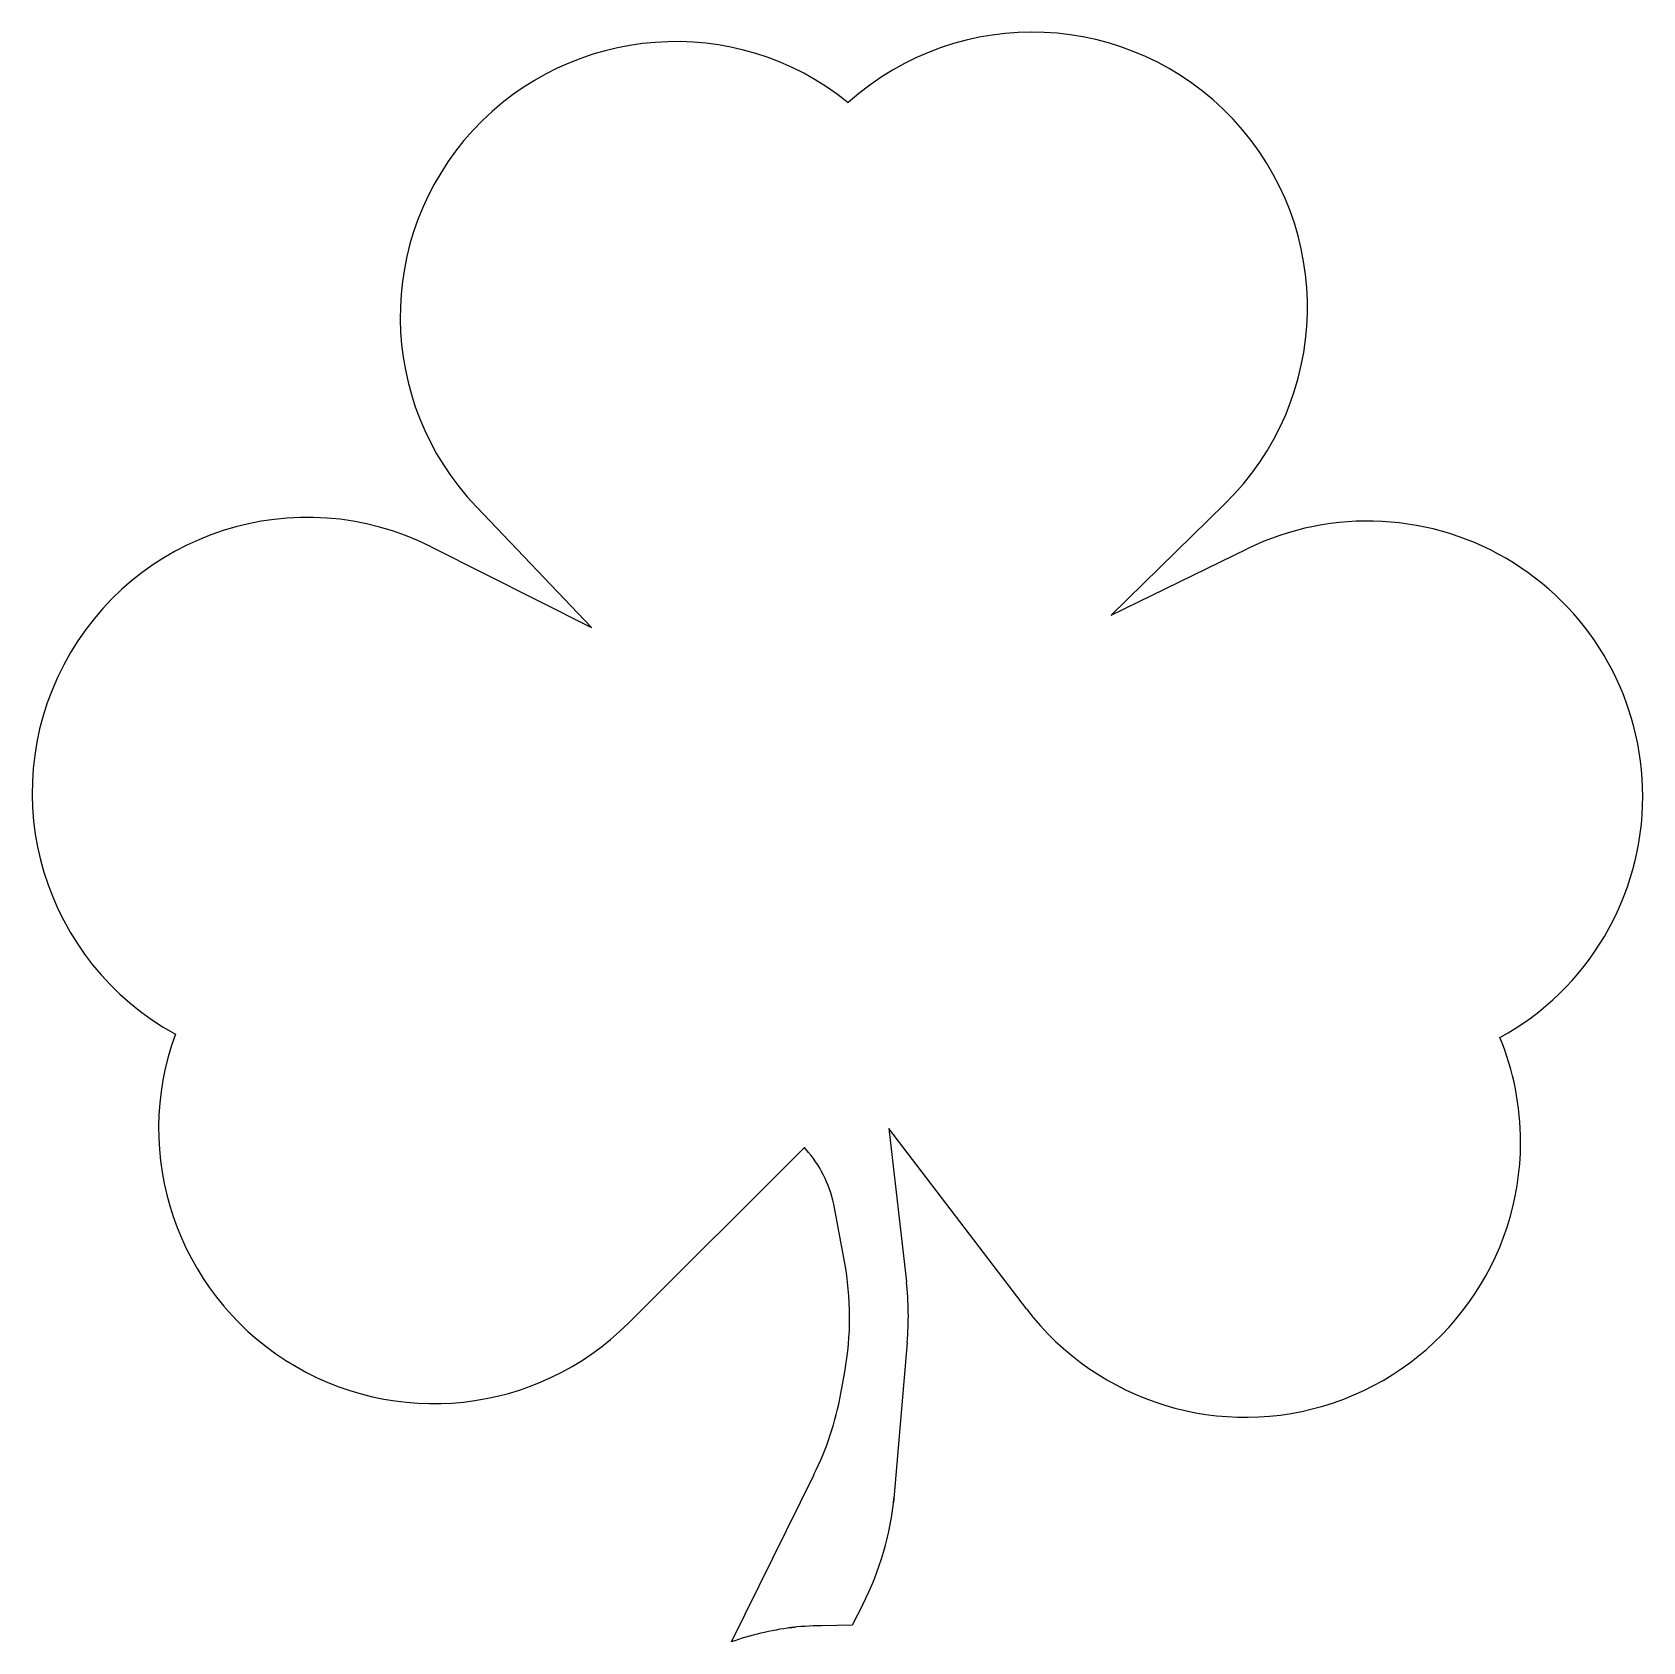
# Model space of a CAD drawing. Header units: metres. Extents: x 142.7 to 169, y 76 to 102.4.
import ezdxf

# ---------------------------------------------------------------- set-up
doc = ezdxf.new("R2010")
doc.units = ezdxf.units.M

msp = doc.modelspace()

# ---------------------------------------------------------------- linework, layer by layer
at = {"layer": '1', "color": 10, "linetype": 'CONTINUOUS'}
for p, q in [((151.832, 92.638), (149.949, 94.609)), ((162.181, 94.651), (160.326, 92.84)), ((149.208, 93.957), (151.832, 92.638)), ((160.326, 92.84), (162.55, 93.923)), ((158.943, 81.495), (156.694, 84.446)), ((156.694, 84.446), (156.98, 81.938)), ((155.315, 84.135), (152.434, 81.259)), ((155.382, 84.053), (155.315, 84.135)), ((155.968, 82.266), (155.805, 83.146)), ((156.994, 80.946), (156.77, 78.325)), ((155.907, 80.11), (155.972, 80.465)), ((154.118, 76.05), (155.47, 78.784)), ((156.77, 78.325), (156.78, 78.425)), ((156.267, 76.658), (156.096, 76.319)), ((155.056, 76.278), (155.162, 76.29)), ((156.096, 76.319), (155.591, 76.313)), ((154.172, 76.068), (154.118, 76.05))]:
    msp.add_line(p, q, dxfattribs=at)
for centre, radius, start, end in [((153.204, 97.717), 4.5, 51.0902, 223.6827), ((159.037, 97.871), 4.5, 314.3152, 131.927), ((147.187, 89.936), 4.5, 63.3152, 241.3284), ((164.52, 89.877), 4.5, 360, 115.9601), ((164.52, 89.877), 4.5, 298.7535, 0), ((149.255, 84.444), 4.5, 159.9295, 314.9511), ((162.522, 84.222), 4.5, 0, 22.3275), ((153.838, 82.781), 2, 10.4988, 39.4924), ((162.522, 84.222), 4.5, 217.3097, 360), ((151.052, 81.355), 5, 349.7465, 10.4988), ((152.012, 81.371), 5, 355.1173, 6.5039), ((150.987, 81), 5, 333.6956, 349.7465), ((151.804, 78.912), 5, 333.1987, 354.4145), ((155.759, 71.326), 5, 96.8468, 108.5017), ((155.652, 71.313), 5, 90.6994, 96.8468)]:
    msp.add_arc(centre, radius, start, end, dxfattribs=at)

doc.saveas('drawing.dxf')
